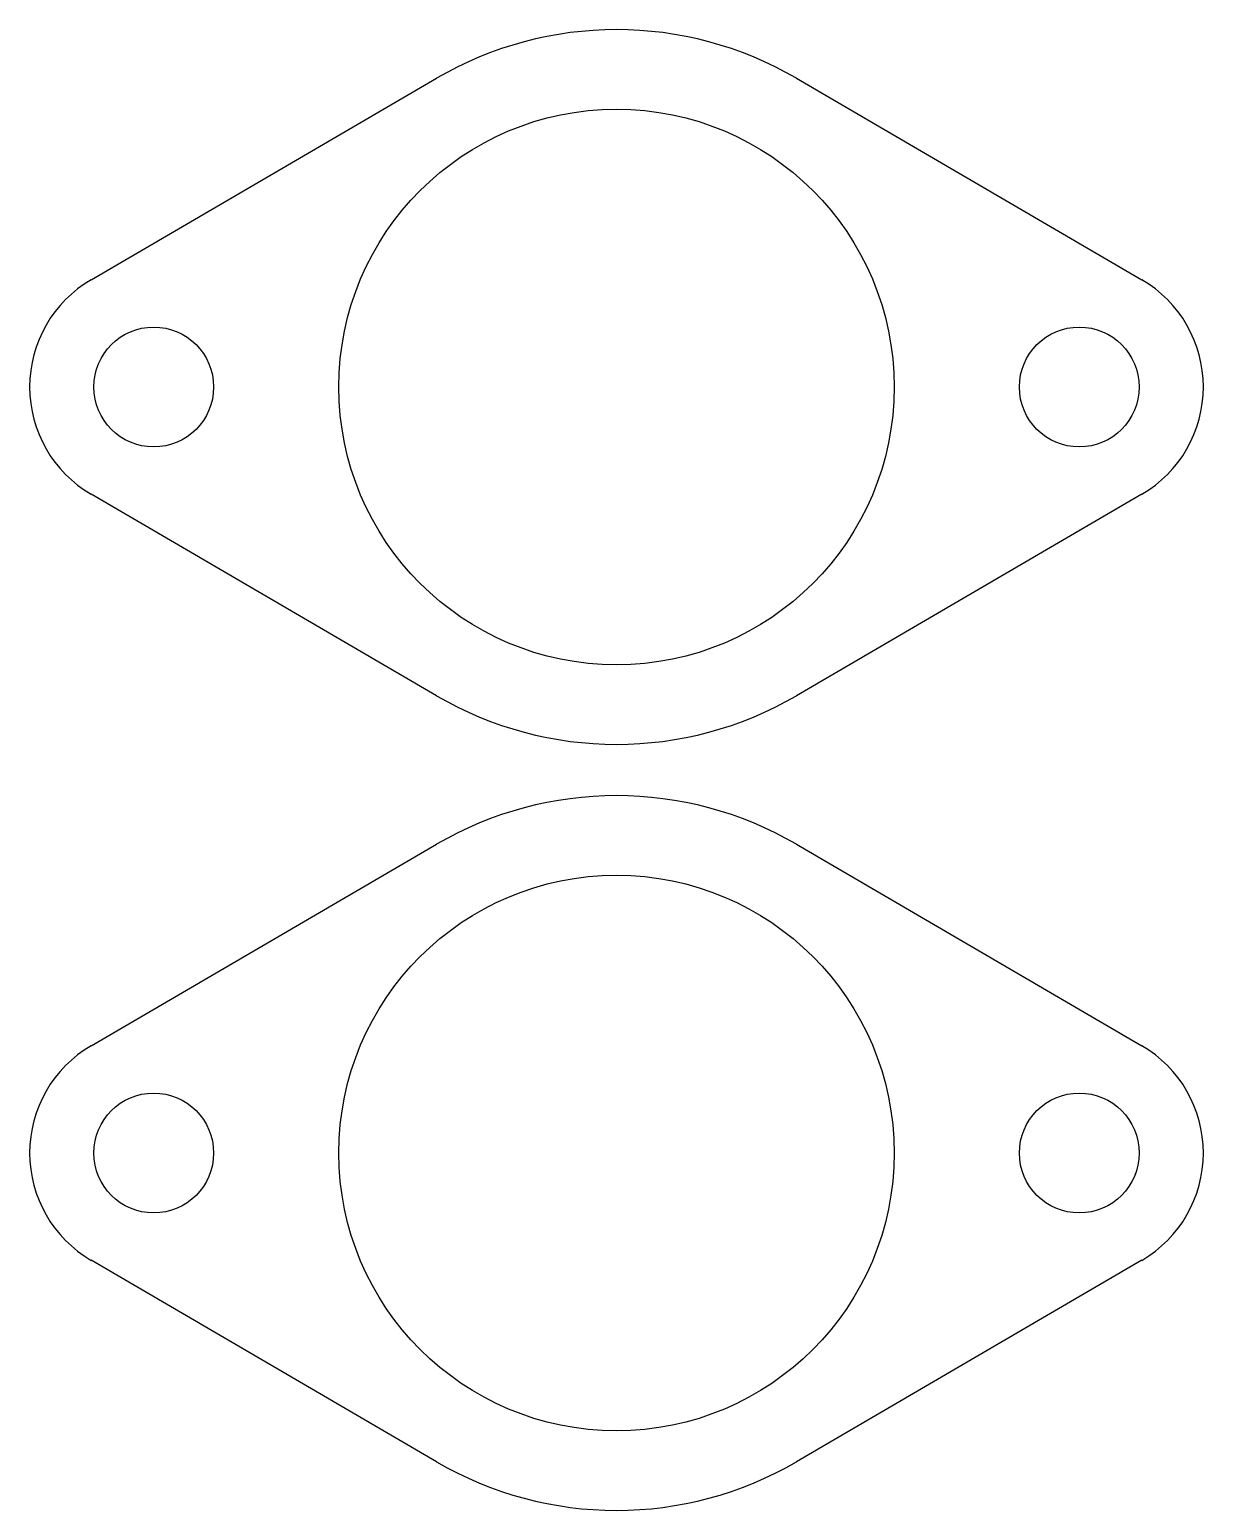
# Model space of a CAD drawing. Header units: feet. Extents: x 2426.99 to 2432.38, y 7450.85 to 7457.64.
import ezdxf

# ---------------------------------------------------------------- set-up
doc = ezdxf.new("R2010")
doc.units = ezdxf.units.FT
doc.header["$MEASUREMENT"] = 0
doc.layers.add('C-ANNO-MATC-PATT', color=7, linetype='Continuous')

msp = doc.modelspace()

# ---------------------------------------------------------------- linework, layer by layer
at = {"layer": 'C-ANNO-MATC-PATT'}
for p, q in [((2427.2768, 7456.4945), (2428.863, 7457.419)), ((2430.5146, 7457.419), (2432.1008, 7456.4945)), ((2428.863, 7454.5851), (2427.2768, 7455.5096)), ((2432.1008, 7455.5096), (2430.5146, 7454.5851)), ((2427.2768, 7452.9792), (2428.863, 7453.9037)), ((2430.5146, 7453.9037), (2432.1008, 7452.9792)), ((2428.863, 7451.0698), (2427.2768, 7451.9943)), ((2432.1008, 7451.9943), (2430.5146, 7451.0698))]:
    msp.add_line(p, q, dxfattribs=at)
for centre, radius in [((2429.6888, 7456.002), 1.275), ((2427.5638, 7456.002), 0.275), ((2431.8138, 7456.002), 0.275), ((2429.6888, 7452.4867), 1.275), ((2427.5638, 7452.4867), 0.275), ((2431.8138, 7452.4867), 0.275)]:
    msp.add_circle(centre, radius, dxfattribs=at)
for centre, radius, start, end in [((2429.6888, 7456.002), 1.64, 59.76622, 120.23378), ((2427.5638, 7456.002), 0.57, 120.23378, 239.76622), ((2431.8138, 7456.002), 0.57, 300.23378, 59.76622), ((2429.6888, 7456.002), 1.64, 239.76622, 300.23378), ((2429.6888, 7452.4867), 1.64, 59.76622, 120.23378), ((2427.5638, 7452.4867), 0.57, 120.23378, 239.76622), ((2431.8138, 7452.4867), 0.57, 300.23378, 59.76622), ((2429.6888, 7452.4867), 1.64, 239.76622, 300.23378)]:
    msp.add_arc(centre, radius, start, end, dxfattribs=at)

doc.saveas('drawing.dxf')
